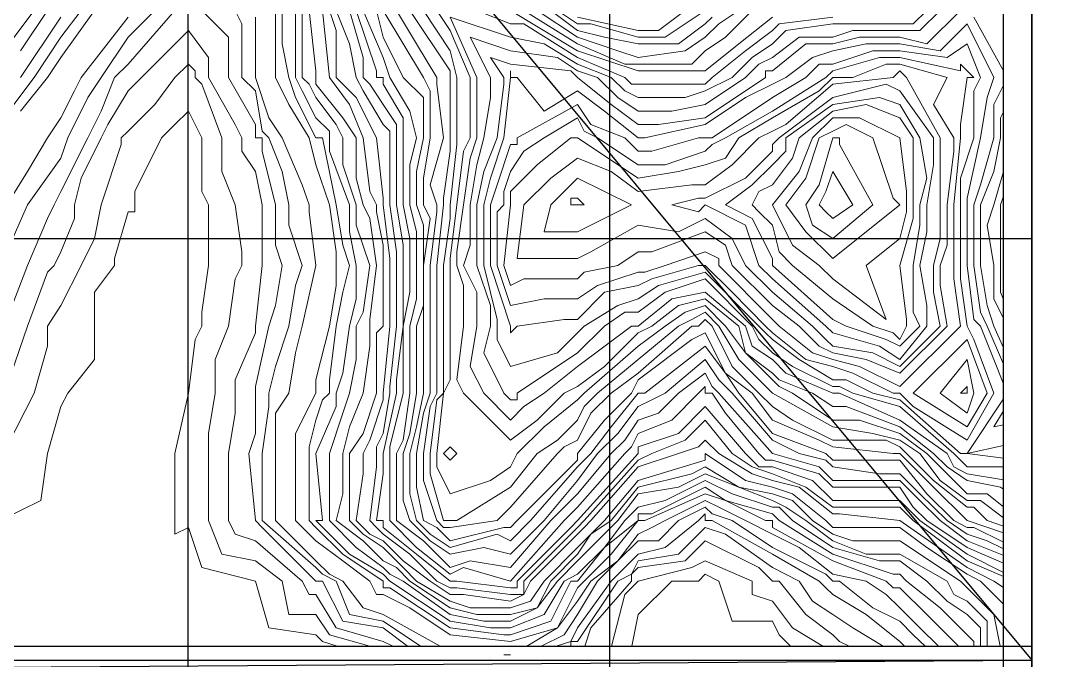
# Model space of a CAD drawing. Header units: millimetres. Extents: x 551 to 27551, y 6116 to 15116.
# Drawn here: x 5954 to 9600, y 10615 to 12890 of the extents above; entities that cross this region are included whole.
import ezdxf

# ---------------------------------------------------------------- set-up
doc = ezdxf.new("R2010")
doc.units = ezdxf.units.MM
for name, color, linetype, lineweight in [('2ND', 201, 'Continuous', 15), ('3RD', 140, 'Continuous', 13), ('4TH DETAILS', 125, 'Continuous', 9)]:
    doc.layers.add(name, color=color, linetype=linetype, lineweight=lineweight)
doc.layers.add('LAYOUT', color=83, linetype='Continuous', plot=False)

msp = doc.modelspace()

# ---------------------------------------------------------------- linework, layer by layer
at = {"layer": '2ND'}
msp.add_lwpolyline([(7506.122, 11350.816), (7482.276, 11374.662), (7458.431, 11350.816), (7482.276, 11326.971)], close=True, dxfattribs=at)
at = {"layer": '3RD'}
msp.add_lwpolyline([(2050.723, 10665.853), (9450.723, 10665.853), (9450.723, 15015.853), (2050.723, 15015.853)], close=True, dxfattribs=at)
msp.add_lwpolyline([(7696.884, 10635.455), (7673.039, 10635.455)], dxfattribs=at)
at = {"layer": '4TH DETAILS'}
for points in [[(2050.723, 10665.853), (9450.723, 10665.853), (9450.723, 15015.853), (2050.723, 15015.853)], [(7983.029, 12520.642), (8103.658, 12472.951), (8151.349, 12425.26), (8199.04, 12425.26), (8365.957, 12472.951), (8389.803, 12472.951), (8413.648, 12472.951), (8628.256, 12616.023), (8747.483, 12687.559), (8795.174, 12735.25), (8842.864, 12735.25), (8985.937, 12782.941), (9081.318, 12782.941), (9249.638, 12759.095), (9321.174, 12806.786), (9368.865, 12687.559), (9345.02, 12639.868), (9345.02, 12472.951), (9297.329, 12329.879), (9297.329, 12234.497), (9297.329, 12019.889), (9297.329, 11972.198), (9321.174, 11803.878), (9345.02, 11756.187), (9416.556, 11565.424), (9321.174, 11398.507), (9129.009, 11517.734), (9081.318, 11565.424), (9057.473, 11565.424), (8914.401, 11636.961), (8842.864, 11660.806), (8747.483, 11684.651), (8628.256, 11780.033), (8604.411, 11803.878), (8485.184, 11924.508), (8389.803, 12019.889), (8365.957, 12019.889), (8199.04, 11972.198), (8151.349, 11948.353), (8030.72, 11924.508), (7935.338, 11827.723), (7887.647, 11827.723), (7720.73, 11803.878), (7696.884, 11780.033), (7696.884, 11803.878), (7625.348, 12019.889), (7625.348, 12186.807), (7625.348, 12234.497), (7649.194, 12306.033), (7696.884, 12449.105), (7720.73, 12449.105), (7720.73, 12472.951), (7935.338, 12592.178)], [(7935.338, 12544.487), (7959.183, 12496.796), (8006.874, 12472.951), (8151.349, 12377.569), (8246.73, 12377.569), (8389.803, 12425.26), (8413.648, 12449.105), (8461.339, 12472.951), (8628.256, 12568.332), (8819.019, 12687.559), (8842.864, 12711.404), (9009.782, 12759.095), (9081.318, 12759.095), (9297.329, 12711.404), (9297.329, 12735.25), (9345.02, 12687.559), (9321.174, 12687.559), (9297.329, 12520.642), (9297.329, 12496.796), (9297.329, 12472.951), (9273.484, 12234.497), (9273.484, 12043.734), (9273.484, 12019.889), (9273.484, 11972.198), (9297.329, 11803.878), (9081.318, 11589.27), (8938.246, 11660.806), (8842.864, 11684.651), (8771.328, 11708.497), (8652.102, 11803.878), (8628.256, 11827.723), (8437.493, 12019.889), (8437.493, 12043.734), (8389.803, 12067.58), (8246.73, 12019.889), (8175.194, 11996.044), (8151.349, 11996.044), (8006.874, 11948.353), (7935.338, 11900.662), (7816.111, 11900.662), (7696.884, 11876.817), (7649.194, 12019.889), (7649.194, 12210.652), (7673.039, 12234.497), (7673.039, 12282.188), (7696.884, 12353.724), (7744.575, 12425.26), (7816.111, 12472.951)], [(8461.339, 12401.415), (8389.803, 12377.569), (8294.421, 12353.724), (8151.349, 12329.879), (7935.338, 12472.951), (7911.493, 12472.951), (7792.266, 12377.569), (7696.884, 12282.188), (7696.884, 12258.343), (7696.884, 12234.497), (7673.039, 12019.889), (7696.884, 11948.353), (7744.575, 11972.198), (7935.338, 11972.198), (7959.183, 11996.044), (8078.41, 12019.889), (8151.349, 12067.58), (8199.04, 12067.58), (8389.803, 12139.116), (8461.339, 12091.425), (8485.184, 12019.889), (8628.256, 11876.817), (8723.638, 11803.878), (8795.174, 11732.342), (8842.864, 11708.497), (8962.091, 11684.651), (9081.318, 11636.961), (9249.638, 11803.878), (9225.793, 11948.353), (9225.793, 12019.889), (9249.638, 12091.425), (9249.638, 12234.497), (9273.484, 12425.26), (9273.484, 12472.951), (9201.948, 12592.178), (9249.638, 12687.559), (9081.318, 12735.25), (9033.627, 12735.25), (8914.401, 12687.559), (8842.864, 12687.559), (8795.174, 12639.868), (8628.256, 12544.487), (8509.029, 12472.951)], [(8675.947, 12520.642), (8628.256, 12496.796), (8580.565, 12472.951), (8485.184, 12377.569), (8389.803, 12306.033), (8342.112, 12306.033), (8151.349, 12282.188), (8054.565, 12353.724), (7935.338, 12401.415), (7839.957, 12329.879), (7744.575, 12234.497), (7720.73, 12043.734), (7935.338, 12043.734), (7983.029, 12067.58), (8151.349, 12162.961), (8294.421, 12139.116), (8389.803, 12186.807), (8485.184, 12115.27), (8532.875, 12019.889), (8628.256, 11924.508), (8771.328, 11803.878), (8819.019, 11756.187), (8842.864, 11732.342), (8985.937, 11708.497), (9081.318, 11660.806), (9225.793, 11803.878), (9201.948, 11924.508), (9201.948, 12019.889), (9225.793, 12115.27), (9225.793, 12234.497), (9225.793, 12401.415), (9225.793, 12472.951), (9105.163, 12687.559), (9081.318, 12711.404), (9057.473, 12687.559), (8842.864, 12663.714)], [(9033.627, 12663.714), (8842.864, 12616.023), (8652.102, 12472.951), (8628.256, 12449.105), (8628.256, 12425.26), (8532.875, 12329.879), (8389.803, 12258.343), (8365.957, 12258.343), (8270.576, 12234.497), (8365.957, 12210.652), (8389.803, 12234.497), (8532.875, 12162.961), (8580.565, 12019.889), (8628.256, 11972.198), (8819.019, 11803.878), (8842.864, 11780.033), (9009.782, 11732.342), (9081.318, 11684.651), (9178.102, 11803.878), (9178.102, 11876.817), (9152.854, 12019.889), (9178.102, 12139.116), (9178.102, 12234.497), (9201.948, 12377.569), (9201.948, 12472.951), (9081.318, 12639.868)], [(9009.782, 12616.023), (8842.864, 12592.178), (8675.947, 12472.951), (8675.947, 12425.26), (8628.256, 12377.569), (8556.72, 12306.033), (8461.339, 12234.497), (8556.72, 12186.807), (8628.256, 12043.734), (8628.256, 12019.889), (8842.864, 11827.723), (8890.555, 11803.878), (9033.627, 11756.187), (9081.318, 11732.342), (9152.854, 11803.878), (9129.009, 11852.971), (9129.009, 12019.889), (9152.854, 12162.961), (9152.854, 12234.497), (9178.102, 12329.879), (9152.854, 12472.951), (9081.318, 12592.178)], [(8842.864, 12568.332), (8723.638, 12472.951), (8699.792, 12401.415), (8628.256, 12306.033), (8580.565, 12282.188), (8556.72, 12234.497), (8580.565, 12210.652), (8628.256, 12162.961), (8652.102, 12067.58), (8699.792, 12019.889), (8842.864, 11900.662), (8985.937, 11803.878), (9057.473, 11780.033), (9081.318, 11756.187), (9105.163, 11803.878), (9105.163, 11827.723), (9081.318, 12019.889), (9129.009, 12186.807), (9129.009, 12234.497), (9129.009, 12306.033), (9129.009, 12472.951), (9081.318, 12544.487), (8962.091, 12592.178)], [(8938.246, 12544.487), (9081.318, 12472.951), (9105.163, 12282.188), (9105.163, 12234.497), (9105.163, 12210.652), (9081.318, 12115.27), (8962.091, 12019.889), (9033.627, 11827.723), (8842.864, 11972.198), (8795.174, 12019.889), (8699.792, 12091.425), (8628.256, 12234.497), (8723.638, 12353.724), (8771.328, 12472.951), (8842.864, 12544.487)], [(8842.864, 12496.796), (8795.174, 12472.951), (8747.483, 12329.879), (8675.947, 12234.497), (8747.483, 12139.116), (8842.864, 12043.734), (9081.318, 12234.497), (9057.473, 12258.343), (8985.937, 12472.951), (8890.555, 12520.642)], [(8866.71, 12472.951), (8842.864, 12472.951), (8795.174, 12306.033), (8747.483, 12234.497), (8771.328, 12162.961), (8842.864, 12115.27), (8985.937, 12234.497), (8866.71, 12449.105)], [(7935.338, 12329.879), (8127.504, 12234.497), (7935.338, 12139.116), (7816.111, 12139.116), (7839.957, 12234.497), (7887.647, 12282.188)], [(8819.019, 12282.188), (8795.174, 12234.497), (8819.019, 12210.652), (8842.864, 12186.807), (8914.401, 12234.497), (8842.864, 12353.724)], [(7935.338, 12258.343), (7911.493, 12258.343), (7911.493, 12234.497), (7935.338, 12234.497), (7959.183, 12234.497)], [(9321.174, 11756.187), (9129.009, 11565.424), (9321.174, 11446.198), (9392.71, 11565.424)], [(9321.174, 11684.651), (9225.793, 11565.424), (9321.174, 11493.888), (9345.02, 11565.424)], [(9321.174, 11589.27), (9297.329, 11565.424), (9321.174, 11565.424)]]:
    msp.add_lwpolyline(points, close=True, dxfattribs=at)
for points in [[(5857.986, 12735.25), (6002.461, 12926.013), (6097.843, 13021.394), (6169.379, 13092.93), (6193.224, 13140.621), (6193.224, 13259.848), (6193.224, 13379.075), (6097.843, 13569.837), (6073.997, 13593.683), (6002.461, 13736.755), (5905.677, 13832.136)], [(6362.599, 13814.932), (6383.987, 13665.219), (6383.987, 13593.683), (6383.987, 13545.992), (6431.678, 13379.075), (6431.678, 13236.002), (6383.987, 13140.621), (6360.142, 13092.93), (6336.296, 13069.085), (6264.76, 12973.703), (6217.069, 12926.013), (6097.843, 12759.095), (6050.152, 12687.559), (5953.368, 12568.332)], [(5857.986, 12496.796), (6002.461, 12687.559), (6097.843, 12830.631), (6169.379, 12926.013)], [(6431.678, 12926.013), (6336.296, 12830.631), (6240.915, 12687.559), (6193.224, 12616.023), (6121.688, 12472.951), (6097.843, 12401.415), (5978.616, 12234.497), (5905.677, 12067.58)], [(6503.214, 12926.013), (6336.296, 12735.25), (6288.606, 12687.559), (6240.915, 12568.332), (6193.224, 12472.951), (6097.843, 12282.188), (6073.997, 12234.497), (6050.152, 12186.807), (5978.616, 12019.889), (5905.677, 11827.723)], [(5953.368, 12782.941), (6050.152, 12926.013)], [(7330.467, 10665.853), (7243.823, 10730.837), (7100.75, 10754.682), (7027.812, 10897.754), (7003.966, 10897.754), (6813.203, 11088.517), (6789.358, 11112.363), (6765.513, 11350.816), (6789.358, 11422.352), (6789.358, 11565.424), (6789.358, 11589.27), (6837.049, 11803.878), (6860.894, 11876.817), (6884.74, 12019.889), (6860.894, 12091.425), (6860.894, 12234.497), (6813.203, 12425.26), (6813.203, 12472.951), (6789.358, 12472.951), (6789.358, 12520.642), (6693.977, 12687.559), (6693.977, 12830.631), (6598.595, 12926.013)], [(7377.066, 10665.853), (7243.823, 10754.682), (7124.596, 10778.528), (7076.905, 10897.754), (7027.812, 10921.6), (7003.966, 10945.445), (6813.203, 11112.363), (6813.203, 11303.125), (6813.203, 11350.816), (6837.049, 11517.734), (6837.049, 11565.424), (6860.894, 11660.806), (6908.585, 11803.878), (6932.43, 11948.353), (6956.276, 12019.889), (6908.585, 12162.961), (6908.585, 12234.497), (6884.74, 12353.724), (6837.049, 12472.951), (6813.203, 12496.796), (6789.358, 12639.868), (6741.667, 12687.559), (6741.667, 12878.322), (6717.822, 12926.013)], [(9290.776, 10665.853), (9178.102, 10778.528), (9081.318, 10873.909), (9057.473, 10873.909), (9033.627, 10897.754), (8842.864, 10969.29), (8628.256, 11088.517), (8628.256, 11112.363), (8604.411, 11112.363), (8461.339, 11183.899), (8389.803, 11207.744), (8175.194, 11112.363), (8151.349, 11112.363), (8054.565, 10993.136), (7959.183, 10897.754), (7935.338, 10873.909), (7863.802, 10730.837), (7696.884, 10683.146), (7482.276, 10706.991), (7339.204, 10802.373), (7243.823, 10850.064), (7219.977, 10850.064), (7196.132, 10897.754), (7100.75, 10969.29), (7003.966, 11040.827), (6932.43, 11112.363), (6932.43, 11183.899), (6932.43, 11350.816), (6932.43, 11422.352), (7003.966, 11565.424), (7003.966, 11613.115), (7053.06, 11803.878), (7076.905, 11948.353), (7076.905, 12019.889), (7076.905, 12067.58), (7053.06, 12234.497), (7003.966, 12377.569), (6980.121, 12472.951), (6908.585, 12592.178), (6860.894, 12687.559), (6860.894, 12854.477), (6860.894, 12926.013)], [(6884.74, 12926.013), (6884.74, 12806.786), (6908.585, 12687.559), (6932.43, 12616.023), (7003.966, 12472.951), (7027.812, 12472.951), (7076.905, 12234.497), (7100.75, 12091.425), (7124.596, 12019.889), (7100.75, 11924.508), (7076.905, 11803.878), (7053.06, 11613.115), (7053.06, 11565.424), (7027.812, 11541.579), (7003.966, 11470.043), (6980.121, 11374.662), (6980.121, 11350.816), (6980.121, 11160.053), (6980.121, 11112.363), (7003.966, 11088.517), (7100.75, 10993.136), (7243.823, 10897.754), (7243.823, 10873.909), (7267.668, 10873.909), (7482.276, 10730.837), (7673.039, 10706.991), (7696.884, 10706.991), (7839.957, 10754.682), (7911.493, 10897.754), (7935.338, 10897.754), (8030.72, 11016.981), (8151.349, 11112.363), (8151.349, 11136.208), (8199.04, 11136.208), (8389.803, 11231.589), (8461.339, 11183.899), (8628.256, 11136.208), (8652.102, 11112.363), (8842.864, 10993.136), (9057.473, 10921.6), (9081.318, 10921.6), (9105.163, 10897.754), (9225.793, 10802.373), (9321.174, 10706.991), (9345.02, 10683.146), (9345.02, 10665.853)], [(6932.43, 12926.013), (6932.43, 12782.941), (6932.43, 12687.559), (6956.276, 12639.868), (7003.966, 12544.487), (7053.06, 12496.796), (7053.06, 12472.951), (7053.06, 12425.26), (7124.596, 12234.497), (7124.596, 12139.116), (7148.441, 12019.889), (7148.441, 11900.662), (7124.596, 11803.878), (7100.75, 11636.961), (7076.905, 11565.424), (7076.905, 11517.734), (7003.966, 11350.816), (7027.812, 11112.363), (7003.966, 11112.363), (7124.596, 10993.136), (7243.823, 10921.6), (7267.668, 10897.754), (7482.276, 10754.682), (7625.348, 10730.837), (7696.884, 10730.837), (7816.111, 10778.528), (7887.647, 10897.754), (7935.338, 10921.6), (8030.72, 11016.981), (8103.658, 11112.363), (8151.349, 11160.053), (8246.73, 11183.899), (8389.803, 11255.435), (8485.184, 11207.744), (8628.256, 11160.053), (8652.102, 11160.053), (8699.792, 11112.363), (8842.864, 11016.981), (9009.782, 10969.29), (9081.318, 10969.29), (9178.102, 10897.754), (9249.638, 10826.218), (9321.174, 10778.528), (9368.865, 10730.837), (9368.865, 10665.853)], [(6956.276, 12926.013), (6956.276, 12735.25), (6956.276, 12687.559), (6980.121, 12663.714), (7003.966, 12616.023), (7076.905, 12520.642), (7100.75, 12472.951), (7100.75, 12377.569), (7148.441, 12234.497), (7148.441, 12162.961), (7196.132, 12019.889), (7172.287, 11852.971), (7148.441, 11803.878), (7148.441, 11684.651), (7124.596, 11565.424), (7100.75, 11493.888), (7053.06, 11350.816), (7053.06, 11160.053), (7053.06, 11112.363), (7148.441, 11016.981), (7243.823, 10945.445), (7267.668, 10921.6), (7315.359, 10897.754), (7482.276, 10778.528), (7601.503, 10754.682), (7696.884, 10754.682), (7792.266, 10802.373), (7863.802, 10897.754), (7935.338, 10969.29), (8006.874, 11040.827), (8078.41, 11112.363), (8151.349, 11207.744), (8294.421, 11231.589), (8389.803, 11279.28), (8509.029, 11231.589), (8628.256, 11183.899), (8675.947, 11160.053), (8747.483, 11112.363), (8842.864, 11040.827), (8962.091, 10993.136), (9081.318, 10993.136), (9249.638, 10897.754), (9273.484, 10850.064), (9321.174, 10826.218), (9392.71, 10754.682), (9392.71, 10665.853)], [(6980.121, 12926.013), (7003.966, 12711.404), (7003.966, 12687.559), (7003.966, 12663.714), (7100.75, 12544.487), (7148.441, 12472.951), (7148.441, 12329.879), (7172.287, 12234.497), (7196.132, 12186.807), (7219.977, 12019.889), (7196.132, 11827.723), (7196.132, 11803.878), (7196.132, 11732.342), (7172.287, 11565.424), (7124.596, 11446.198), (7100.75, 11350.816), (7100.75, 11207.744), (7076.905, 11112.363), (7172.287, 11040.827), (7243.823, 10969.29), (7291.513, 10945.445), (7339.204, 10897.754), (7482.276, 10802.373), (7577.658, 10778.528), (7696.884, 10778.528), (7792.266, 10802.373), (7839.957, 10897.754), (7935.338, 10993.136), (7983.029, 11064.672), (8054.565, 11112.363), (8151.349, 11231.589), (8342.112, 11279.28), (8389.803, 11303.125), (8509.029, 11231.589), (8628.256, 11207.744), (8699.792, 11183.899), (8771.328, 11112.363), (8842.864, 11064.672), (8914.401, 11040.827), (9081.318, 11040.827), (9297.329, 10897.754), (9321.174, 10873.909), (9416.556, 10778.528), (9439.091, 10665.853)], [(9450.723, 10815.897), (9368.865, 10897.754), (9321.174, 10921.6), (9178.102, 11016.981), (9081.318, 11088.517), (8866.71, 11088.517), (8842.864, 11088.517), (8819.019, 11112.363), (8699.792, 11207.744), (8628.256, 11231.589), (8532.875, 11255.435), (8389.803, 11350.816), (8389.803, 11326.971), (8151.349, 11255.435), (8030.72, 11112.363), (7983.029, 11064.672), (7935.338, 11016.981), (7816.111, 10897.754), (7768.421, 10826.218), (7696.884, 10802.373), (7553.812, 10802.373), (7482.276, 10826.218), (7363.049, 10897.754), (7315.359, 10945.445), (7243.823, 11016.981), (7172.287, 11064.672), (7124.596, 11112.363), (7124.596, 11231.589), (7124.596, 11350.816), (7172.287, 11422.352), (7219.977, 11565.424), (7219.977, 11780.033), (7243.823, 11803.878), (7243.823, 11876.817), (7243.823, 12019.889), (7243.823, 12091.425), (7219.977, 12210.652), (7219.977, 12234.497), (7196.132, 12282.188), (7172.287, 12472.951), (7124.596, 12592.178), (7053.06, 12687.559), (7027.812, 12926.013)], [(9450.723, 10874.976), (9416.556, 10897.754), (9321.174, 10945.445), (9081.318, 11112.363), (8866.71, 11136.208), (8842.864, 11136.208), (8723.638, 11231.589), (8628.256, 11255.435), (8556.72, 11279.28), (8437.493, 11350.816), (8389.803, 11398.507), (8365.957, 11374.662), (8294.421, 11350.816), (8151.349, 11303.125), (7983.029, 11112.363), (7959.183, 11088.517), (7935.338, 11064.672), (7768.421, 10897.754), (7744.575, 10850.064), (7696.884, 10826.218), (7529.967, 10850.064), (7482.276, 10850.064), (7410.74, 10897.754), (7315.359, 10969.29), (7243.823, 11040.827), (7196.132, 11064.672), (7148.441, 11112.363), (7172.287, 11279.28), (7172.287, 11350.816), (7196.132, 11398.507), (7243.823, 11541.579), (7243.823, 11565.424), (7267.668, 11803.878), (7267.668, 11996.044), (7267.668, 12019.889), (7267.668, 12043.734), (7243.823, 12234.497), (7243.823, 12258.343), (7219.977, 12472.951), (7148.441, 12616.023), (7076.905, 12687.559), (7076.905, 12854.477), (7053.06, 12926.013)], [(9450.723, 10913.77), (9321.174, 10969.29), (9129.009, 11112.363), (9105.163, 11136.208), (9081.318, 11160.053), (8890.555, 11160.053), (8842.864, 11160.053), (8747.483, 11231.589), (8628.256, 11279.28), (8556.72, 11303.125), (8485.184, 11350.816), (8389.803, 11470.043), (8318.267, 11398.507), (8199.04, 11350.816), (8151.349, 11326.971), (7959.183, 11112.363), (7935.338, 11088.517), (7744.575, 10897.754), (7744.575, 10850.064), (7696.884, 10850.064), (7506.122, 10873.909), (7482.276, 10873.909), (7434.585, 10897.754), (7339.204, 10993.136), (7243.823, 11064.672), (7219.977, 11088.517), (7196.132, 11112.363), (7219.977, 11303.125), (7219.977, 11350.816), (7219.977, 11374.662), (7243.823, 11422.352), (7267.668, 11565.424), (7267.668, 11589.27), (7291.513, 11803.878), (7291.513, 11972.198), (7291.513, 12019.889), (7291.513, 12067.58), (7267.668, 12234.497), (7267.668, 12449.105), (7267.668, 12472.951), (7267.668, 12496.796), (7243.823, 12520.642), (7172.287, 12639.868), (7148.441, 12687.559), (7124.596, 12806.786), (7076.905, 12926.013)], [(9450.723, 10928.362), (9321.174, 10993.136), (9152.854, 11112.363), (9105.163, 11160.053), (9081.318, 11183.899), (8914.401, 11183.899), (8842.864, 11183.899), (8771.328, 11255.435), (8628.256, 11303.125), (8580.565, 11303.125), (8532.875, 11350.816), (8389.803, 11517.734), (8294.421, 11422.352), (8151.349, 11374.662), (8151.349, 11350.816), (7935.338, 11112.363), (7911.493, 11088.517), (7720.73, 10897.754), (7720.73, 10873.909), (7696.884, 10873.909), (7506.122, 10897.754), (7482.276, 10897.754), (7363.049, 10993.136), (7243.823, 11088.517), (7243.823, 11112.363), (7219.977, 11112.363), (7243.823, 11279.28), (7243.823, 11350.816), (7291.513, 11565.424), (7291.513, 11613.115), (7315.359, 11803.878), (7315.359, 11948.353), (7315.359, 12019.889), (7315.359, 12091.425), (7291.513, 12234.497), (7291.513, 12425.26), (7291.513, 12472.951), (7291.513, 12520.642), (7243.823, 12592.178), (7196.132, 12663.714), (7172.287, 12687.559), (7172.287, 12759.095), (7124.596, 12926.013)], [(9450.723, 10961.46), (9321.174, 11016.981), (9178.102, 11112.363), (9129.009, 11160.053), (9081.318, 11231.589), (8962.091, 11231.589), (8842.864, 11231.589), (8795.174, 11279.28), (8628.256, 11326.971), (8604.411, 11326.971), (8580.565, 11350.816), (8461.339, 11493.888), (8413.648, 11565.424), (8389.803, 11565.424), (8389.803, 11589.27), (8365.957, 11565.424), (8270.576, 11470.043), (8151.349, 11422.352), (8127.504, 11374.662), (8103.658, 11350.816), (7935.338, 11160.053), (7887.647, 11112.363), (7696.884, 10897.754), (7529.967, 10945.445), (7482.276, 10921.6), (7363.049, 11016.981), (7267.668, 11112.363), (7267.668, 11136.208), (7267.668, 11350.816), (7267.668, 11374.662), (7315.359, 11565.424), (7315.359, 11636.961), (7315.359, 11803.878), (7339.204, 11924.508), (7339.204, 12019.889), (7339.204, 12115.27), (7315.359, 12234.497), (7315.359, 12401.415), (7315.359, 12472.951), (7315.359, 12544.487), (7243.823, 12663.714), (7243.823, 12687.559), (7219.977, 12687.559), (7219.977, 12711.404), (7148.441, 12926.013)], [(9450.723, 10987.975), (9440.401, 10993.136), (9321.174, 11040.827), (9225.793, 11112.363), (9152.854, 11183.899), (9081.318, 11255.435), (8985.937, 11255.435), (8842.864, 11255.435), (8795.174, 11303.125), (8628.256, 11350.816), (8437.493, 11565.424), (8413.648, 11589.27), (8389.803, 11636.961), (8294.421, 11565.424), (8222.885, 11493.888), (8151.349, 11470.043), (8103.658, 11398.507), (8054.565, 11350.816), (7935.338, 11207.744), (7839.957, 11112.363), (7696.884, 10945.445), (7553.812, 10969.29), (7482.276, 10945.445), (7386.895, 11040.827), (7291.513, 11112.363), (7291.513, 11160.053), (7291.513, 11350.816), (7315.359, 11398.507), (7339.204, 11565.424), (7339.204, 11660.806), (7339.204, 11803.878), (7363.049, 11900.662), (7363.049, 12019.889), (7363.049, 12139.116), (7339.204, 12234.497), (7339.204, 12377.569), (7363.049, 12472.951), (7339.204, 12568.332), (7267.668, 12687.559), (7243.823, 12759.095), (7172.287, 12926.013)], [(9450.723, 11011.82), (9392.71, 11040.827), (9321.174, 11064.672), (9249.638, 11112.363), (9152.854, 11207.744), (9081.318, 11279.28), (9009.782, 11279.28), (8842.864, 11303.125), (8819.019, 11326.971), (8723.638, 11350.816), (8628.256, 11398.507), (8485.184, 11565.424), (8437.493, 11613.115), (8389.803, 11684.651), (8246.73, 11565.424), (8199.04, 11541.579), (8151.349, 11517.734), (8078.41, 11422.352), (8006.874, 11350.816), (7935.338, 11255.435), (7816.111, 11112.363), (7696.884, 10993.136), (7601.503, 11016.981), (7482.276, 10993.136), (7410.74, 11040.827), (7339.204, 11112.363), (7315.359, 11183.899), (7315.359, 11350.816), (7339.204, 11422.352), (7363.049, 11565.424), (7363.049, 11684.651), (7363.049, 11803.878), (7386.895, 11876.817), (7386.895, 12019.889), (7386.895, 12162.961), (7363.049, 12234.497), (7363.049, 12353.724), (7386.895, 12472.951), (7386.895, 12616.023), (7315.359, 12687.559), (7243.823, 12830.631), (7219.977, 12926.013)], [(9450.723, 11035.666), (9345.02, 11088.517), (9321.174, 11088.517), (9273.484, 11112.363), (9178.102, 11207.744), (9081.318, 11326.971), (9057.473, 11326.971), (8842.864, 11326.971), (8819.019, 11350.816), (8628.256, 11422.352), (8509.029, 11565.424), (8461.339, 11636.961), (8389.803, 11732.342), (8175.194, 11565.424), (8151.349, 11565.424), (8054.565, 11446.198), (7983.029, 11350.816), (7935.338, 11303.125), (7768.421, 11112.363), (7696.884, 11040.827), (7649.194, 11064.672), (7482.276, 11016.981), (7410.74, 11064.672), (7363.049, 11112.363), (7339.204, 11207.744), (7339.204, 11350.816), (7363.049, 11446.198), (7386.895, 11565.424), (7386.895, 11708.497), (7386.895, 11803.878), (7386.895, 11876.817), (7386.895, 12019.889), (7410.74, 12186.807), (7386.895, 12234.497), (7386.895, 12329.879), (7410.74, 12472.951), (7410.74, 12639.868), (7386.895, 12687.559), (7243.823, 12926.013)], [(9450.723, 11069.18), (9321.174, 11112.363), (9201.948, 11231.589), (9081.318, 11350.816), (9057.473, 11350.816), (8842.864, 11374.662), (8795.174, 11398.507), (8628.256, 11470.043), (8556.72, 11565.424), (8461.339, 11636.961), (8389.803, 11780.033), (8342.112, 11756.187), (8151.349, 11613.115), (8127.504, 11565.424), (8030.72, 11470.043), (7935.338, 11350.816), (7935.338, 11326.971), (7720.73, 11112.363), (7696.884, 11088.517), (7673.039, 11088.517), (7482.276, 11040.827), (7434.585, 11088.517), (7386.895, 11112.363), (7363.049, 11231.589), (7363.049, 11350.816), (7386.895, 11493.888), (7410.74, 11565.424), (7410.74, 11732.342), (7410.74, 11803.878), (7410.74, 11852.971), (7410.74, 12019.889), (7434.585, 12210.652), (7434.585, 12234.497), (7410.74, 12306.033), (7458.431, 12472.951), (7434.585, 12663.714), (7434.585, 12687.559), (7363.049, 12806.786), (7291.513, 12926.013)], [(9450.723, 11093.025), (9392.71, 11112.363), (9345.02, 11160.053), (9321.174, 11160.053), (9201.948, 11255.435), (9105.163, 11350.816), (9081.318, 11374.662), (9033.627, 11398.507), (8842.864, 11398.507), (8699.792, 11470.043), (8628.256, 11517.734), (8580.565, 11565.424), (8485.184, 11660.806), (8413.648, 11803.878), (8389.803, 11827.723), (8365.957, 11803.878), (8342.112, 11803.878), (8151.349, 11636.961), (8054.565, 11565.424), (7983.029, 11493.888), (7935.338, 11398.507), (7887.647, 11374.662), (7863.802, 11350.816), (7696.884, 11160.053), (7649.194, 11112.363), (7482.276, 11088.517), (7458.431, 11088.517), (7434.585, 11112.363), (7386.895, 11255.435), (7386.895, 11350.816), (7410.74, 11517.734), (7434.585, 11565.424), (7434.585, 11756.187), (7434.585, 11803.878), (7434.585, 11827.723), (7434.585, 12019.889), (7458.431, 12234.497), (7458.431, 12258.343), (7482.276, 12425.26), (7482.276, 12472.951), (7482.276, 12687.559), (7482.276, 12711.404), (7339.204, 12926.013)], [(9450.723, 11122.506), (9368.865, 11183.899), (9321.174, 11183.899), (9225.793, 11255.435), (9152.854, 11350.816), (9081.318, 11398.507), (8985.937, 11422.352), (8842.864, 11446.198), (8628.256, 11565.424), (8509.029, 11684.651), (8437.493, 11803.878), (8389.803, 11852.971), (8342.112, 11827.723), (8294.421, 11803.878), (8151.349, 11684.651), (8006.874, 11565.424), (7959.183, 11517.734), (7935.338, 11470.043), (7863.802, 11398.507), (7792.266, 11350.816), (7696.884, 11231.589), (7506.122, 11112.363), (7482.276, 11112.363), (7458.431, 11112.363), (7410.74, 11279.28), (7410.74, 11350.816), (7434.585, 11541.579), (7458.431, 11565.424), (7458.431, 11780.033), (7458.431, 11803.878), (7458.431, 12019.889), (7482.276, 12186.807), (7482.276, 12234.497), (7506.122, 12449.105), (7506.122, 12472.951), (7506.122, 12520.642), (7506.122, 12687.559), (7482.276, 12782.941), (7386.895, 12926.013)], [(7434.585, 12926.013), (7482.276, 12854.477), (7553.812, 12687.559), (7553.812, 12544.487), (7553.812, 12472.951), (7529.967, 12425.26), (7506.122, 12234.497), (7482.276, 12043.734), (7482.276, 12019.889), (7482.276, 11996.044), (7482.276, 11803.878), (7482.276, 11613.115), (7458.431, 11565.424), (7434.585, 11350.816), (7434.585, 11303.125), (7482.276, 11207.744), (7625.348, 11255.435), (7696.884, 11303.125), (7720.73, 11350.816), (7816.111, 11446.198), (7935.338, 11541.579), (7959.183, 11565.424), (8151.349, 11732.342), (8246.73, 11803.878), (8318.267, 11852.971), (8389.803, 11876.817), (8461.339, 11803.878), (8532.875, 11708.497), (8628.256, 11613.115), (8652.102, 11589.27), (8699.792, 11565.424), (8842.864, 11470.043), (8938.246, 11470.043), (9081.318, 11422.352), (9178.102, 11350.816), (9249.638, 11279.28), (9321.174, 11207.744), (9392.71, 11207.744), (9450.723, 11161.334)], [(9178.102, 12926.013), (9129.009, 12878.322), (9081.318, 12878.322), (8890.555, 12878.322), (8842.864, 12878.322), (8675.947, 12854.477), (8628.256, 12806.786), (8556.72, 12759.095), (8485.184, 12687.559), (8389.803, 12639.868), (8318.267, 12616.023), (8151.349, 12616.023), (8103.658, 12639.868), (8054.565, 12687.559), (7935.338, 12735.25), (7816.111, 12806.786), (7696.884, 12830.631), (7482.276, 12902.167), (7577.658, 12687.559), (7577.658, 12592.178), (7577.658, 12472.951), (7553.812, 12401.415), (7529.967, 12234.497), (7506.122, 12067.58), (7506.122, 12019.889), (7529.967, 11948.353), (7529.967, 11803.878), (7506.122, 11613.115), (7529.967, 11565.424), (7696.884, 11398.507), (7792.266, 11470.043), (7887.647, 11565.424), (7935.338, 11589.27), (8030.72, 11660.806), (8151.349, 11780.033), (8199.04, 11803.878), (8294.421, 11876.817), (8389.803, 11900.662), (8509.029, 11803.878), (8532.875, 11708.497), (8628.256, 11636.961), (8652.102, 11613.115), (8771.328, 11565.424), (8842.864, 11517.734), (8890.555, 11517.734), (9081.318, 11446.198), (9201.948, 11350.816), (9249.638, 11303.125), (9321.174, 11255.435), (9440.401, 11231.589), (9450.723, 11223.848)], [(9225.793, 12926.013), (9152.854, 12854.477), (9081.318, 12854.477), (8914.401, 12854.477), (8842.864, 12830.631), (8723.638, 12830.631), (8628.256, 12759.095), (8580.565, 12735.25), (8532.875, 12687.559), (8389.803, 12592.178), (8270.576, 12568.332), (8151.349, 12568.332), (8078.41, 12616.023), (8006.874, 12687.559), (7935.338, 12711.404), (7863.802, 12759.095), (7696.884, 12782.941), (7553.812, 12830.631), (7625.348, 12687.559), (7625.348, 12616.023), (7601.503, 12472.951), (7577.658, 12377.569), (7553.812, 12234.497), (7553.812, 12091.425), (7529.967, 12019.889), (7577.658, 11924.508), (7577.658, 11803.878), (7553.812, 11660.806), (7601.503, 11565.424), (7696.884, 11470.043), (7744.575, 11517.734), (7816.111, 11565.424), (7935.338, 11660.806), (8127.504, 11803.878), (8151.349, 11803.878), (8270.576, 11900.662), (8389.803, 11924.508), (8532.875, 11803.878), (8556.72, 11732.342), (8628.256, 11684.651), (8675.947, 11636.961), (8842.864, 11565.424), (8866.71, 11565.424), (9081.318, 11470.043), (9249.638, 11350.816), (9273.484, 11303.125), (9321.174, 11279.28), (9450.723, 11257.689)], [(9297.329, 12926.013), (9178.102, 12806.786), (9081.318, 12830.631), (8938.246, 12830.631), (8842.864, 12806.786), (8747.483, 12806.786), (8628.256, 12711.404), (8604.411, 12711.404), (8604.411, 12687.559), (8389.803, 12544.487), (8222.885, 12520.642), (8151.349, 12520.642), (8054.565, 12592.178), (7935.338, 12687.559), (7911.493, 12711.404), (7696.884, 12735.25), (7625.348, 12759.095), (7673.039, 12687.559), (7673.039, 12663.714), (7649.194, 12472.951), (7601.503, 12353.724), (7577.658, 12234.497), (7577.658, 12115.27), (7577.658, 12019.889), (7625.348, 11876.817), (7625.348, 11803.878), (7601.503, 11708.497), (7673.039, 11565.424), (7696.884, 11541.579), (7720.73, 11541.579), (7720.73, 11565.424), (7935.338, 11708.497), (8030.72, 11803.878), (8103.658, 11852.971), (8151.349, 11852.971), (8246.73, 11924.508), (8389.803, 11972.198), (8556.72, 11803.878), (8580.565, 11756.187), (8628.256, 11708.497), (8699.792, 11660.806), (8842.864, 11589.27), (8866.71, 11589.27), (8914.401, 11565.424), (9081.318, 11517.734), (9273.484, 11350.816), (9297.329, 11326.971), (9321.174, 11303.125), (9450.723, 11303.125)], [(8842.864, 12902.167), (8652.102, 12878.322), (8628.256, 12854.477), (8532.875, 12782.941), (8413.648, 12687.559), (8389.803, 12663.714), (8365.957, 12663.714), (8151.349, 12663.714), (8127.504, 12663.714), (8103.658, 12687.559), (7935.338, 12759.095), (7744.575, 12878.322), (7696.884, 12878.322), (7577.658, 12926.013)], [(7696.884, 12926.013), (7935.338, 12782.941), (8151.349, 12711.404), (8365.957, 12711.404), (8389.803, 12711.404), (8509.029, 12806.786), (8628.256, 12902.167)], [(7744.575, 12926.013), (7935.338, 12806.786), (8103.658, 12735.25), (8151.349, 12735.25), (8342.112, 12735.25), (8389.803, 12782.941), (8461.339, 12830.631), (8556.72, 12926.013)], [(7792.266, 12926.013), (7935.338, 12830.631), (8078.41, 12782.941), (8151.349, 12759.095), (8318.267, 12782.941), (8389.803, 12830.631), (8437.493, 12878.322), (8509.029, 12926.013)], [(7839.957, 12926.013), (7935.338, 12854.477), (8030.72, 12830.631), (8151.349, 12806.786), (8294.421, 12806.786), (8389.803, 12878.322), (8413.648, 12902.167)], [(7863.802, 12926.013), (7935.338, 12878.322), (7983.029, 12878.322), (8151.349, 12830.631), (8246.73, 12830.631), (8389.803, 12926.013)], [(7935.338, 12902.167), (8151.349, 12854.477), (8222.885, 12854.477), (8318.267, 12926.013)], [(6336.296, 12902.167), (6169.379, 12687.559), (6145.533, 12639.868), (6097.843, 12544.487), (6050.152, 12472.951), (5978.616, 12353.724), (5905.677, 12234.497)], [(5953.368, 12687.559), (6097.843, 12902.167)], [(7446.636, 10665.853), (7243.823, 10778.528), (7172.287, 10802.373), (7100.75, 10897.754), (7053.06, 10921.6), (7003.966, 10969.29), (6860.894, 11112.363), (6860.894, 11279.28), (6860.894, 11350.816), (6860.894, 11493.888), (6908.585, 11565.424), (6932.43, 11708.497), (6956.276, 11803.878), (7003.966, 12019.889), (6980.121, 12210.652), (6980.121, 12234.497), (6956.276, 12306.033), (6884.74, 12472.951), (6837.049, 12544.487), (6789.358, 12687.559), (6789.358, 12902.167)], [(9450.723, 11599.234), (9416.556, 11684.651), (9368.865, 11803.878), (9345.02, 11827.723), (9321.174, 12019.889), (9321.174, 12234.497), (9321.174, 12258.343), (9368.865, 12472.951), (9392.71, 12616.023), (9416.556, 12687.559), (9321.174, 12878.322), (9225.793, 12782.941), (9081.318, 12806.786), (8962.091, 12806.786), (8842.864, 12782.941), (8771.328, 12759.095), (8675.947, 12687.559), (8628.256, 12663.714), (8532.875, 12616.023), (8389.803, 12520.642), (8175.194, 12472.951), (8151.349, 12472.951), (8030.72, 12568.332), (7935.338, 12639.868), (7816.111, 12568.332), (7720.73, 12687.559), (7696.884, 12687.559), (7696.884, 12711.404), (7696.884, 12687.559), (7673.039, 12472.951), (7625.348, 12329.879), (7601.503, 12234.497), (7601.503, 12139.116), (7601.503, 12019.889), (7649.194, 11827.723), (7649.194, 11803.878), (7649.194, 11756.187), (7696.884, 11660.806), (7863.802, 11708.497), (7935.338, 11780.033), (7959.183, 11803.878), (8078.41, 11876.817), (8151.349, 11900.662), (8222.885, 11948.353), (8389.803, 11996.044), (8580.565, 11803.878), (8604.411, 11780.033), (8628.256, 11756.187), (8723.638, 11684.651), (8842.864, 11613.115), (8890.555, 11613.115), (8985.937, 11565.424), (9081.318, 11541.579), (9297.329, 11350.816), (9321.174, 11350.816), (9450.723, 11334.623)], [(9450.723, 12711.902), (9345.02, 12902.167)], [(7278.408, 10665.853), (7243.823, 10683.146), (7076.905, 10730.837), (7003.966, 10850.064), (6980.121, 10850.064), (6956.276, 10897.754), (6789.358, 11040.827), (6717.822, 11064.672), (6693.977, 11112.363), (6693.977, 11207.744), (6693.977, 11350.816), (6717.822, 11493.888), (6717.822, 11565.424), (6717.822, 11613.115), (6789.358, 11780.033), (6789.358, 11803.878), (6813.203, 12019.889), (6813.203, 12043.734), (6813.203, 12234.497), (6789.358, 12353.724), (6741.667, 12425.26), (6741.667, 12472.951), (6717.822, 12520.642), (6622.441, 12687.559), (6622.441, 12759.095), (6550.904, 12854.477), (6383.987, 12687.559), (6360.142, 12663.714), (6336.296, 12639.868), (6264.76, 12520.642), (6240.915, 12472.951), (6169.379, 12329.879), (6145.533, 12234.497), (6145.533, 12186.807), (6097.843, 12067.58), (6073.997, 12019.889), (6050.152, 11996.044), (5978.616, 11803.878), (5905.677, 11589.27)], [(7197.043, 10665.853), (7053.06, 10706.991), (7003.966, 10778.528), (6908.585, 10778.528), (6884.74, 10897.754), (6789.358, 10969.29), (6670.131, 10993.136), (6622.441, 11112.363), (6622.441, 11279.28), (6622.441, 11350.816), (6622.441, 11422.352), (6646.286, 11565.424), (6646.286, 11684.651), (6693.977, 11803.878), (6717.822, 11972.198), (6741.667, 12019.889), (6741.667, 12067.58), (6717.822, 12234.497), (6670.131, 12353.724), (6670.131, 12472.951), (6598.595, 12663.714), (6574.75, 12687.559), (6574.75, 12711.404), (6550.904, 12735.25), (6503.214, 12687.559), (6431.678, 12592.178), (6336.296, 12496.796), (6312.451, 12472.951), (6312.451, 12449.105), (6240.915, 12234.497), (6217.069, 12115.27), (6169.379, 12019.889), (6097.843, 11876.817), (6050.152, 11803.878), (6050.152, 11732.342), (6002.461, 11565.424), (5905.677, 11374.662)], [(9450.723, 11668.516), (9392.71, 11803.878), (9368.865, 11852.971), (9345.02, 12019.889), (9345.02, 12210.652), (9345.02, 12234.497), (9368.865, 12306.033), (9416.556, 12472.951), (9416.556, 12592.178), (9450.723, 12660.511)], [(7080.707, 10665.853), (7027.812, 10683.146), (7003.966, 10706.991), (6837.049, 10730.837), (6789.358, 10897.754), (6598.595, 10945.445), (6550.904, 11088.517), (6503.214, 11064.672), (6503.214, 11112.363), (6503.214, 11160.053), (6503.214, 11350.816), (6550.904, 11565.424), (6574.75, 11756.187), (6598.595, 11803.878), (6598.595, 11852.971), (6622.441, 12019.889), (6622.441, 12186.807), (6622.441, 12234.497), (6598.595, 12282.188), (6598.595, 12472.951), (6550.904, 12568.332), (6503.214, 12520.642), (6455.523, 12472.951), (6360.142, 12282.188), (6360.142, 12234.497), (6360.142, 12210.652), (6336.296, 12210.652), (6288.606, 12043.734), (6288.606, 12019.889), (6217.069, 11924.508), (6217.069, 11803.878), (6217.069, 11684.651), (6121.688, 11565.424), (6097.843, 11517.734), (6050.152, 11350.816), (6026.307, 11183.899), (5881.832, 11112.363)], [(9450.723, 11727.003), (9416.556, 11803.878), (9392.71, 11876.817), (9368.865, 12019.889), (9368.865, 12186.807), (9368.865, 12234.497), (9416.556, 12353.724), (9440.401, 12472.951), (9440.401, 12544.487), (9450.723, 12565.13)], [(9450.723, 11831.324), (9416.556, 11900.662), (9416.556, 12019.889), (9392.71, 12162.961), (9416.556, 12234.497), (9450.723, 12354.081)], [(9450.723, 11898.4), (9440.401, 11924.508), (9440.401, 12019.889), (9440.401, 12115.27), (9440.401, 12234.497), (9450.723, 12265.462)], [(9450.723, 11379.605), (9321.174, 11350.816), (9450.723, 11545.139)], [(9450.723, 11453.031), (9416.556, 11446.198), (9450.723, 11503.142)], [(9219.112, 10665.853), (9152.854, 10730.837), (9081.318, 10802.373), (9033.627, 10850.064), (8962.091, 10897.754), (8842.864, 10921.6), (8723.638, 11016.981), (8628.256, 11064.672), (8532.875, 11112.363), (8437.493, 11160.053), (8389.803, 11183.899), (8246.73, 11112.363), (8199.04, 11088.517), (8151.349, 11064.672), (8078.41, 10969.29), (7983.029, 10897.754), (7935.338, 10826.218), (7863.802, 10730.837), (7755.496, 10665.853)], [(9171.357, 10665.853), (9129.009, 10706.991), (9081.318, 10754.682), (8985.937, 10802.373), (8866.71, 10897.754), (8842.864, 10897.754), (8819.019, 10921.6), (8628.256, 11016.981), (8485.184, 11112.363), (8413.648, 11136.208), (8389.803, 11160.053), (8294.421, 11112.363), (8222.885, 11040.827), (8151.349, 11040.827), (8078.41, 10969.29), (8006.874, 10897.754), (7935.338, 10778.528), (7887.647, 10706.991), (7805.371, 10665.853)], [(9098.611, 10665.853), (9081.318, 10683.146), (8962.091, 10778.528), (8842.864, 10850.064), (8819.019, 10873.909), (8795.174, 10897.754), (8628.256, 10993.136), (8413.648, 11112.363), (8389.803, 11112.363), (8389.803, 11136.208), (8365.957, 11112.363), (8246.73, 11016.981), (8151.349, 10993.136), (8103.658, 10945.445), (8054.565, 10897.754), (7935.338, 10730.837), (7911.493, 10683.146), (7859.614, 10665.853)], [(9022.706, 10665.853), (8914.401, 10730.837), (8842.864, 10778.528), (8771.328, 10826.218), (8723.638, 10897.754), (8628.256, 10945.445), (8461.339, 11064.672), (8389.803, 11088.517), (8294.421, 10993.136), (8151.349, 10969.29), (8127.504, 10921.6), (8078.41, 10897.754), (7935.338, 10683.146), (7911.493, 10683.146), (7911.493, 10665.853)], [(8901.295, 10665.853), (8866.71, 10683.146), (8842.864, 10706.991), (8747.483, 10778.528), (8652.102, 10897.754), (8628.256, 10897.754), (8580.565, 10945.445), (8389.803, 11040.827), (8318.267, 10969.29), (8151.349, 10945.445), (8127.504, 10921.6), (8127.504, 10897.754), (7983.029, 10730.837), (7961.368, 10665.853)], [(8808.098, 10665.853), (8699.792, 10730.837), (8628.256, 10826.218), (8556.72, 10850.064), (8556.72, 10897.754), (8389.803, 10969.29), (8342.112, 10945.445), (8151.349, 10897.754), (8103.658, 10850.064), (8056.251, 10665.853)], [(8693.24, 10665.853), (8652.102, 10706.991), (8628.256, 10754.682), (8485.184, 10754.682), (8437.493, 10897.754), (8389.803, 10921.6), (8365.957, 10897.754), (8270.576, 10897.754), (8151.349, 10778.528), (8128.814, 10665.853)]]:
    msp.add_lwpolyline(points, dxfattribs=at)
at = {"layer": 'LAYOUT'}
for p, q in [((9550.723, 15014.575), (9550.723, 6214.575)), ((550.723, 10615.853), (9550.723, 10615.853))]:
    msp.add_line(p, q, dxfattribs=at)
for points in [[(5800.723, 15115.853), (9550.723, 10615.853)], [(6550.723, 6115.853), (6550.723, 15115.853)], [(8050.723, 6115.853), (8050.723, 15115.853)], [(9450.723, 6115.853), (9450.723, 15115.853)], [(9550.723, 6115.853), (9550.723, 15115.853)], [(9550.723, 6115.853), (9550.723, 15115.853)], [(550.723, 12115.853), (9550.723, 12115.853)], [(550.723, 10665.853), (9550.723, 10665.853)]]:
    msp.add_lwpolyline(points, dxfattribs=at)
for points in [[(18550.723, 15115.853), (9550.723, 15115.853), (9550.723, 6115.853), (18550.723, 6115.853)], [(9550.723, 6115.853), (2050.723, 6115.853), (2050.723, 10565.853), (9550.723, 10615.853)]]:
    msp.add_lwpolyline(points, close=True, dxfattribs=at)

doc.saveas('drawing.dxf')
